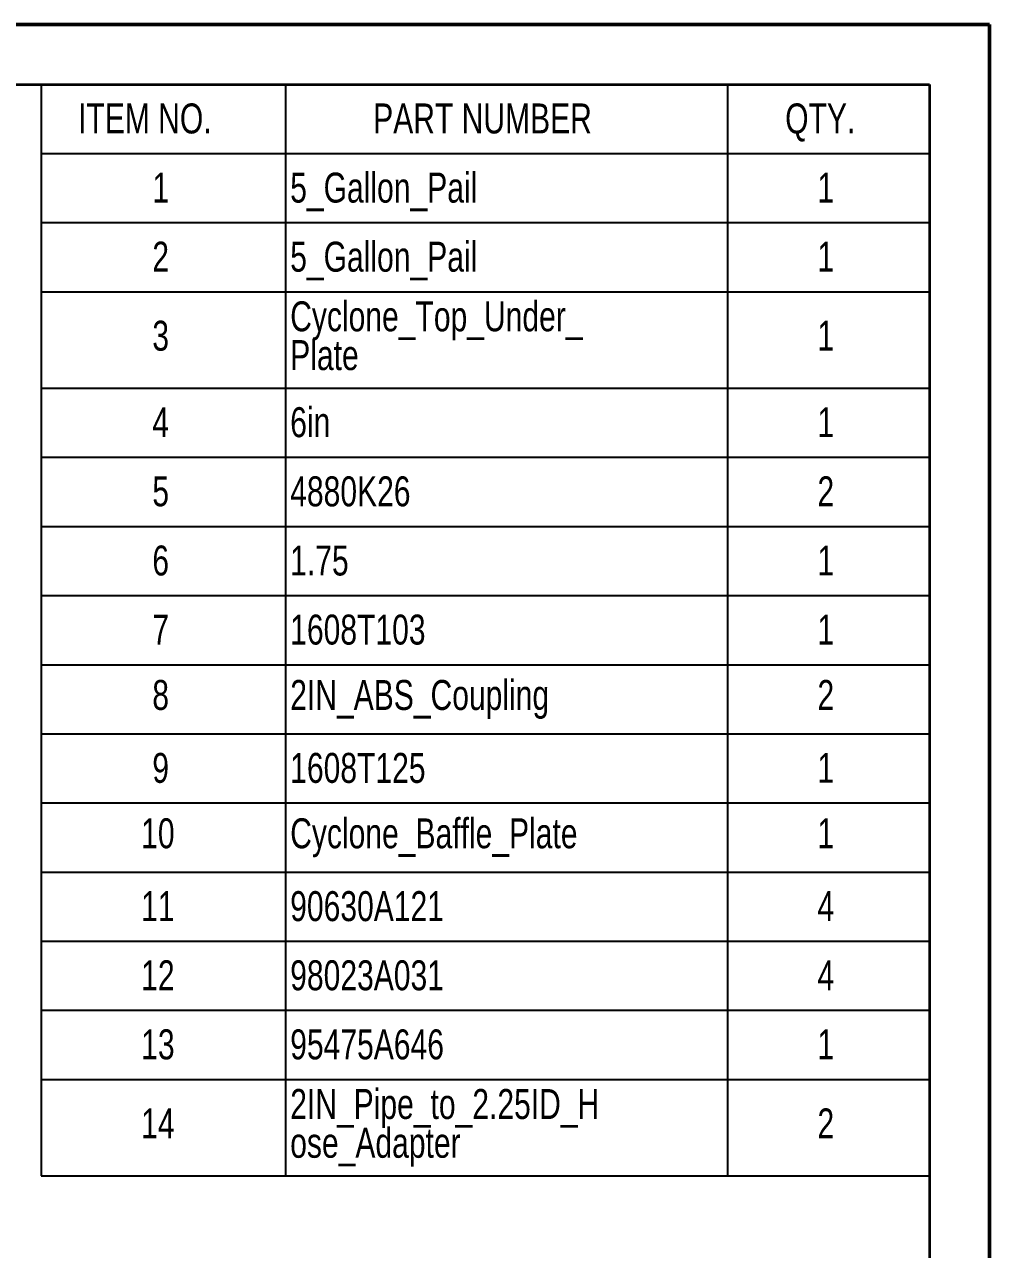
# Model space of a CAD drawing. Header units: millimetres. Extents: x 0 to 279, y 0 to 216.
# Drawn here: x 177.1 to 279.4, y 86.1 to 215.9 of the extents above; entities that cross this region are included whole.
import ezdxf

# ---------------------------------------------------------------- set-up
doc = ezdxf.new("R2010")
doc.units = ezdxf.units.MM
doc.layers.add('PAGE_BORDER', color=7, linetype='Continuous')
doc.styles.add('SLDTEXTSTYLE0', font='TXT', dxfattribs={"width": 0.75})

# ---------------------------------------------------------------- blocks, each defined once
blk = doc.blocks.new('SW_TABLEANNOTATION_1')
at = {"layer": 'PAGE_BORDER', "color": 0}
for p, q in [((0, 0), (0, -115.67)), ((94.13, 0), (0, 0)), ((25.88, 0), (25.88, -7.33)), ((72.7, 0), (72.7, -7.33)), ((94.13, -115.67), (94.13, 0)), ((0, -7.33), (94.13, -7.33)), ((25.88, -7.33), (25.88, -115.67)), ((72.7, -7.33), (72.7, -115.67)), ((0, -14.65), (94.13, -14.65)), ((0, -21.98), (94.13, -21.98)), ((0, -32.19), (94.13, -32.19)), ((0, -39.52), (94.13, -39.52)), ((0, -46.85), (94.13, -46.85)), ((0, -54.17), (94.13, -54.17)), ((0, -61.5), (94.13, -61.5)), ((0, -68.83), (94.13, -68.83)), ((0, -76.15), (94.13, -76.15)), ((0, -83.48), (94.13, -83.48)), ((0, -90.81), (94.13, -90.81)), ((0, -98.13), (94.13, -98.13)), ((0, -105.46), (94.13, -105.46)), ((0, -115.67), (94.13, -115.67))]:
    blk.add_line(p, q, dxfattribs=at)
at = {"layer": 'PAGE_BORDER', "color": 0, "attachment_point": 1, "style": 'SLDTEXTSTYLE0'}
for s, insert, char_height in [('ITEM NO.', (3.9, -2.02), 3.175), ('PART NUMBER', (35.17, -2.02), 3.175), ('QTY.', (78.83, -2.02), 3.175), ('1', (11.77, -9.35), 3.17), ('5_Gallon_Pail', (26.38, -9.35), 3.175), ('1', (82.25, -9.35), 3.17), ('2', (11.77, -16.67), 3.17), ('5_Gallon_Pail', (26.38, -16.67), 3.175), ('1', (82.25, -16.67), 3.17), ('Cyclone_Top_Under_', (26.38, -22.99), 3.175), ('3', (11.77, -25.05), 3.17), ('1', (82.25, -25.05), 3.17), ('Plate', (26.38, -27.1), 3.175), ('4', (11.77, -34.21), 3.17), ('6in', (26.38, -34.21), 3.175), ('1', (82.25, -34.21), 3.17), ('5', (11.77, -41.54), 3.17), ('4880K26', (26.38, -41.54), 3.175), ('2', (82.25, -41.54), 3.17), ('6', (11.77, -48.87), 3.17), ('1.75', (26.38, -48.87), 3.175), ('1', (82.25, -48.87), 3.17), ('7', (11.77, -56.19), 3.17), ('1608T103', (26.38, -56.19), 3.175), ('1', (82.25, -56.19), 3.17), ('8', (11.77, -63.12), 3.17), ('2IN_ABS_Coupling', (26.38, -63.12), 3.175), ('2', (82.25, -63.12), 3.17), ('9', (11.77, -70.85), 3.17), ('1608T125', (26.38, -70.85), 3.175), ('1', (82.25, -70.85), 3.17), ('10', (10.59, -77.78), 3.175), ('Cyclone_Baffle_Plate', (26.38, -77.78), 3.175), ('1', (82.25, -77.78), 3.17), ('11', (10.59, -85.5), 3.175), ('90630A121', (26.38, -85.5), 3.175), ('4', (82.25, -85.5), 3.17), ('12', (10.59, -92.83), 3.175), ('98023A031', (26.38, -92.83), 3.175), ('4', (82.25, -92.83), 3.17), ('13', (10.59, -100.15), 3.175), ('95475A646', (26.38, -100.15), 3.175), ('1', (82.25, -100.15), 3.17), ('2IN_Pipe_to_2.25ID_H', (26.38, -106.47), 3.175), ('14', (10.59, -108.53), 3.175), ('2', (82.25, -108.53), 3.17), ('ose_Adapter', (26.38, -110.58), 3.175)]:
    blk.add_mtext(s, dxfattribs=dict(at, insert=insert, char_height=char_height))

msp = doc.modelspace()

# ---------------------------------------------------------------- linework, layer by layer
at = {"color": 7, "linetype": 'Continuous', "lineweight": 50}
for p in [(0, 215.9), (279.4, 0)]:
    msp.add_line(p, (279.4, 215.9), dxfattribs=at)
at = {"layer": 'PAGE_BORDER', "lineweight": 35}
for p, q in [((6.35, 209.55), (273.05, 209.55)), ((273.05, 209.55), (273.05, 6.35))]:
    msp.add_line(p, q, dxfattribs=at)

# ---------------------------------------------------------------- block references
at = {"layer": 'PAGE_BORDER'}
msp.add_blockref('SW_TABLEANNOTATION_1', (178.92, 209.55), dxfattribs=at)

doc.saveas('drawing.dxf')
